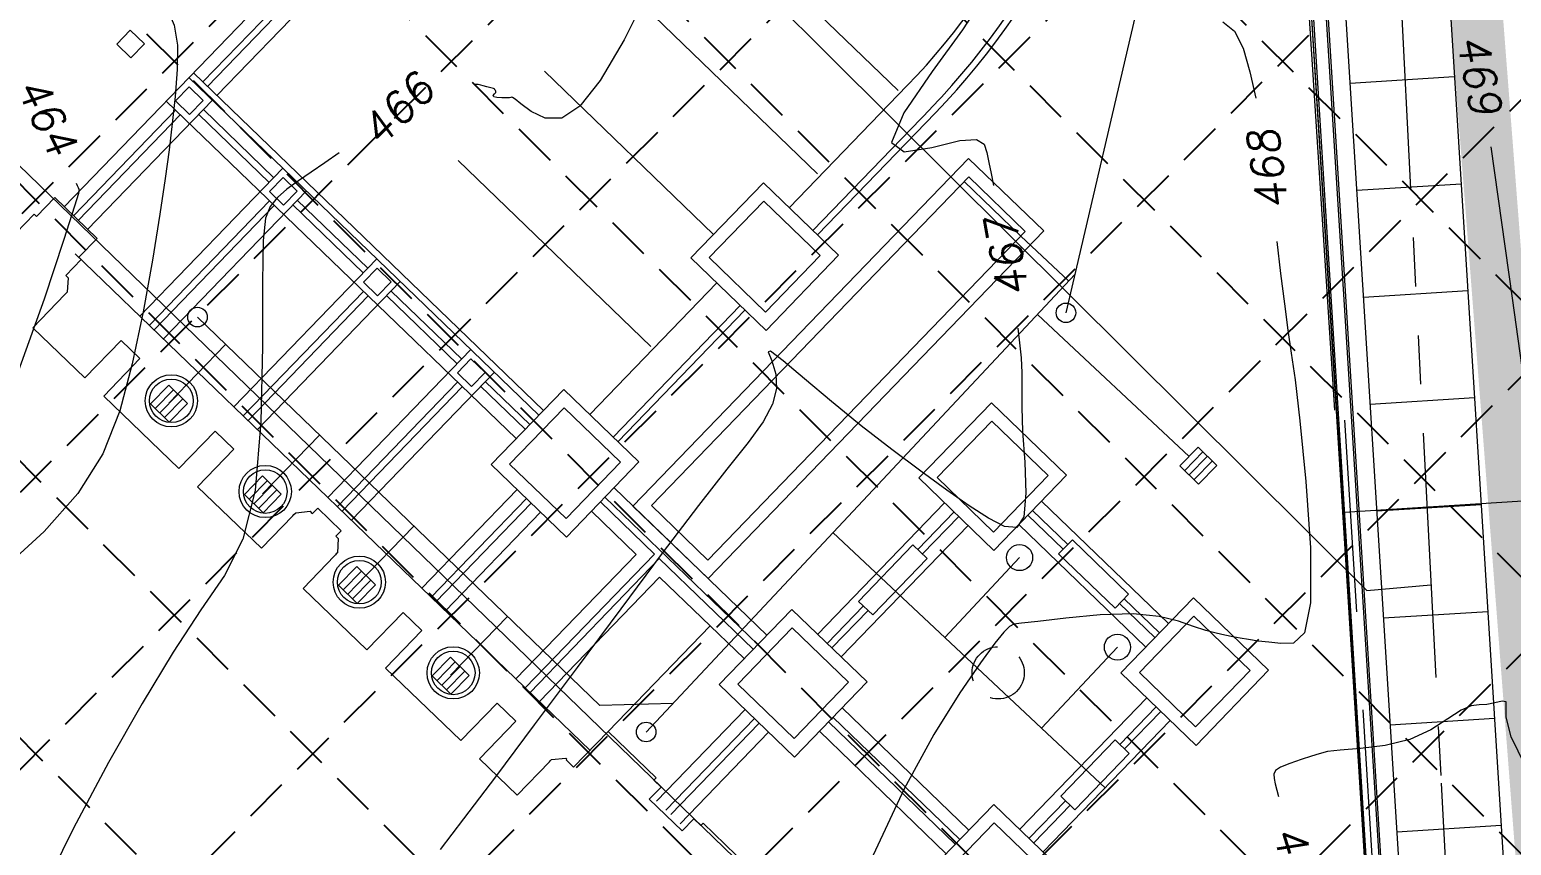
# Model space of a CAD drawing. Header units: inches. Extents: x 4334 to 5439, y 4649 to 5754.
# Drawn here: x 4981.2 to 5094.6, y 5099.3 to 5161.8 of the extents above; entities that cross this region are included whole.
import ezdxf
from ezdxf.enums import TextEntityAlignment as Align

# ---------------------------------------------------------------- set-up
doc = ezdxf.new("R2010")
doc.units = ezdxf.units.IN
doc.header["$LTSCALE"] = 30
doc.header["$MEASUREMENT"] = 0
for name, pattern in [('DASHED', [0.75, 0.5, -0.25]), ('DIVIDE2', [0.625, 0.25, -0.125, 0, -0.125, 0, -0.125]), ('HIDDEN', [0.375, 0.25, -0.125]), ('HIDDEN2', [0.1875, 0.125, -0.0625]), ('PHANTOM2', [1.25, 0.625, -0.125, 0.125, -0.125, 0.125, -0.125])]:
    doc.linetypes.add(name, pattern=pattern)
for name, color, linetype in [('0s-curb', 7, 'Continuous'), ('0s-furniture', 7, 'Continuous'), ('0S-jnts', 7, 'Continuous'), ('0s-paving', 1, 'Continuous'), ('0s-paving detail', 1, 'Continuous'), ('0S-pots', 7, 'Continuous'), ('0S-sculpture', 7, 'HIDDEN2'), ('0S-wall', 1, 'Continuous'), ('0s-wall cap', 1, 'Continuous'), ('BLDG', 10, 'Continuous'), ('BLDG BELOW', 6, 'DASHED'), ('BNDY RWC', 4, 'PHANTOM2'), ('DA LINE', 211, 'DIVIDE2'), ('EC', 15, 'Continuous'), ('GRID', 254, 'HIDDEN'), ('PMAIN_EXST_DEMO', 7, 'Continuous'), ('SILTFENCE', 23, 'HIDDEN'), ('SW_AREA_DRAINS', 7, 'Continuous'), ('SW_PERF_DRAIN', 183, 'Continuous'), ('SW_PIPE_HDPE', 6, 'Continuous'), ('SW_PIPE_HDPE_18', 1, 'Continuous')]:
    doc.layers.add(name, color=color, linetype=linetype)
doc.layers.add('0s-parking stripe', color=12, linetype='Continuous', plot=False)
doc.styles.add('C80', font='SIMPLEX.shx', dxfattribs={"height": 0.04})

msp = doc.modelspace()

# ---------------------------------------------------------------- linework, layer by layer
at = {"layer": '0s-curb', "color": 7, "lineweight": 0}
for p, q in [((5020.17, 5132.22), (4993.37, 5158.08)), ((4993.72, 5158.44), (5020.51, 5132.57)), ((5041.14, 5146.37), (5050.17, 5155.72)), ((5041.5, 5146.02), (5050.53, 5155.37)), ((5027.37, 5125.26), (5053.07, 5151.88)), ((5053.07, 5151.88), (5058.82, 5146.33)), ((5028.78, 5125.29), (5053.09, 5150.47)), ((5053.09, 5150.47), (5057.41, 5146.3)), ((5033.1, 5121.12), (5057.41, 5146.3)), ((5033.12, 5119.71), (5058.82, 5146.33)), ((5024.09, 5106.54), (4984.67, 5144.59)), ((5025.86, 5130.54), (5035.58, 5140.61)), ((5026.22, 5130.19), (5035.94, 5140.26)), ((5033.12, 5119.71), (5027.37, 5125.26)), ((5033.12, 5119.71), (5027.37, 5125.26)), ((5033.1, 5121.12), (5028.78, 5125.29))]:
    msp.add_line(p, q, dxfattribs=at)
for radius, end in [(56.75, 30.9763), (56.25, 30.883)]:
    msp.add_arc((5009.7, 5194.79), radius, 316.0097, end, dxfattribs=at)
at = {"layer": '0s-furniture', "color": 7, "lineweight": 0}
for points in [[(5049.89, 5121.24), (5045.73, 5116.92), (5044.65, 5117.96), (5048.81, 5122.28)], [(5059.96, 5121.59), (5064.28, 5117.43), (5065.32, 5118.51), (5061.01, 5122.67)], [(5060.12, 5103.03), (5064.28, 5107.35), (5065.36, 5106.31), (5061.19, 5101.99)]]:
    msp.add_lwpolyline(points, close=True, dxfattribs=at)
at = {"layer": '0S-jnts', "color": 7, "lineweight": 0}
for p, q in [((5082.27, 5157.65), (5090.25, 5158.15)), ((5082.78, 5149.45), (5090.77, 5149.95)), ((5083.29, 5141.26), (5091.28, 5141.76)), ((5083.81, 5133.07), (5091.79, 5133.57)), ((5084.32, 5124.88), (5092.3, 5125.38)), ((5084.83, 5116.69), (5092.82, 5117.19)), ((5085.34, 5108.5), (5093.33, 5109)), ((5085.86, 5100.31), (5093.84, 5100.81))]:
    msp.add_line(p, q, dxfattribs=at)
at = {"layer": '0s-parking stripe', "color": 7, "lineweight": 0}
for p, q in [((5032.91, 5171.34), (5047.67, 5157.09)), ((5026.75, 5164.95), (5041.51, 5150.71)), ((5020.59, 5158.57), (5033.54, 5146.06)), ((5013.99, 5151.73), (5028.74, 5137.49))]:
    msp.add_line(p, q, dxfattribs=at)
at = {"layer": '0s-paving', "color": 7, "lineweight": 0}
for p, q in [((5081.36, 5172.17), (5086.01, 5097.78)), ((5089.35, 5172.67), (5094, 5098.28)), ((5025.92, 5126.66), (5037.62, 5115.37)), ((5041.51, 5115.43), (5051.23, 5125.51)), ((5068.37, 5116.26), (5058.66, 5125.64)), ((5043.31, 5113.7), (5053.03, 5123.77)), ((5066.63, 5114.46), (5056.92, 5123.84)), ((5056.98, 5100.5), (5066.7, 5110.57)), ((5058.78, 5098.77), (5068.5, 5108.84))]:
    msp.add_line(p, q, dxfattribs=at)
at = {"layer": '0s-paving detail', "color": 7, "lineweight": 0}
for p, q in [((4983.82, 5148.19), (5028.45, 5194.41)), ((4994.44, 5157.74), (5029.86, 5194.44)), ((4994.8, 5157.4), (5030.57, 5194.45)), ((4995.52, 5156.7), (5031.98, 5194.47)), ((5039.34, 5148.1), (5048.37, 5157.46)), ((4985.62, 5146.45), (4995.17, 5156.34)), ((5018.43, 5130.42), (4991.64, 5156.28)), ((4984.54, 5147.49), (4992.36, 5155.59)), ((4984.9, 5147.14), (4992.72, 5155.24)), ((4999.53, 5150.05), (4994.13, 5155.26)), ((4999.87, 5150.41), (4994.48, 5155.62)), ((4989.63, 5139.8), (5000.57, 5151.13)), ((4991.43, 5138.07), (5002.37, 5149.4)), ((4990.35, 5139.11), (4999.55, 5148.64)), ((4990.71, 5138.76), (4999.91, 5148.29)), ((5006.72, 5143.11), (5001.33, 5148.32)), ((5007.07, 5143.47), (5001.67, 5148.68)), ((4996.82, 5132.86), (5007.76, 5144.19)), ((4998.62, 5131.12), (5009.56, 5142.45)), ((5024.06, 5132.28), (5033.79, 5142.35)), ((4997.54, 5132.16), (5006.75, 5141.7)), ((4997.9, 5131.82), (5007.11, 5141.35)), ((5013.92, 5136.16), (5008.52, 5141.37)), ((5014.26, 5136.52), (5008.87, 5141.73)), ((5004.02, 5125.91), (5014.96, 5137.24)), ((5005.82, 5124.18), (5016.76, 5135.51)), ((5004.74, 5125.22), (5013.94, 5134.75)), ((5005.1, 5124.87), (5014.3, 5134.4)), ((5019.12, 5131.14), (5015.71, 5134.43)), ((5019.47, 5131.5), (5016.06, 5134.79)), ((5011.21, 5118.97), (5018.51, 5126.52)), ((5011.93, 5118.27), (5019.23, 5125.83)), ((5012.29, 5117.92), (5019.59, 5125.48)), ((5029.02, 5121.58), (5024.88, 5125.58)), ((5036.93, 5114.65), (5025.23, 5125.94)), ((5013.01, 5117.23), (5020.3, 5124.78)), ((5027.61, 5121.55), (5024.19, 5124.86)), ((5049.17, 5121.93), (5051.95, 5124.81)), ((5049.53, 5121.59), (5052.31, 5124.46)), ((5060.31, 5121.95), (5057.61, 5124.56)), ((5060.66, 5122.31), (5057.96, 5124.92)), ((5018.41, 5112.02), (5027.61, 5121.55)), ((5019.13, 5111.33), (5029.02, 5121.58)), ((5019.49, 5110.98), (5029.38, 5121.23)), ((5036.58, 5114.29), (5029.38, 5121.23)), ((5020.21, 5110.28), (5029.41, 5119.82)), ((5035.88, 5113.57), (5029.41, 5119.82)), ((5042.23, 5114.74), (5045.01, 5117.62)), ((5042.59, 5114.39), (5045.37, 5117.27)), ((5067.33, 5115.18), (5064.63, 5117.79)), ((5067.67, 5115.54), (5064.98, 5118.15)), ((5033.28, 5116.08), (5025.46, 5107.99)), ((5029.18, 5102.66), (5035.95, 5109.68)), ((5043.38, 5109.81), (5053.09, 5100.43)), ((5064.64, 5107), (5067.42, 5109.88)), ((5065, 5106.65), (5067.78, 5109.53)), ((5029.9, 5101.97), (5036.67, 5108.98)), ((5030.26, 5101.62), (5037.03, 5108.64)), ((5052.05, 5099.35), (5042.33, 5108.73)), ((5052.39, 5099.71), (5042.68, 5109.09)), ((5030.98, 5100.93), (5037.75, 5107.94)), ((5051.35, 5098.63), (5041.64, 5108.01)), ((5057.7, 5099.81), (5060.48, 5102.68)), ((5058.06, 5099.46), (5060.83, 5102.34))]:
    msp.add_line(p, q, dxfattribs=at)
msp.add_arc((5009.7, 5194.79), 53.75, 316.0097, 27.4689, dxfattribs=at)
at = {"layer": '0S-pots', "color": 7, "lineweight": 0}
for centre, radius in [((4992.03, 5133.32), 2), ((4992.03, 5133.32), 1.67), ((4999.22, 5126.37), 2), ((4999.22, 5126.37), 1.67), ((5006.42, 5119.43), 2), ((5006.42, 5119.43), 1.67), ((5013.61, 5112.48), 2), ((5013.61, 5112.48), 1.67)]:
    msp.add_circle(centre, radius, dxfattribs=at)
at = {"layer": '0S-sculpture', "color": 7, "lineweight": 0}
msp.add_circle((5055.33, 5112.48), 2, dxfattribs=at)
at = {"layer": '0S-wall', "color": 7, "lineweight": 0}
for p, q in [((5078.87, 5172.02), (5084.79, 5077.27)), ((5079.86, 5172.08), (5085.82, 5076.89))]:
    msp.add_line(p, q, dxfattribs=at)
for points in [[(4987.85, 5160.63), (4988.89, 5161.71), (4989.97, 5160.67), (4988.93, 5159.59)], [(4993.42, 5155.25), (4994.47, 5156.33), (4993.39, 5157.37), (4992.34, 5156.29)], [(5000.62, 5148.31), (5001.66, 5149.39), (5000.58, 5150.43), (4999.54, 5149.35)], [(5037.36, 5150.02), (5043.11, 5144.47), (5037.56, 5138.71), (5031.8, 5144.27)], [(5041.7, 5144.44), (5037.38, 5148.61), (5033.21, 5144.29), (5037.53, 5140.12)], [(5007.81, 5141.36), (5008.86, 5142.44), (5007.78, 5143.48), (5006.73, 5142.4)], [(5015.01, 5134.42), (5016.05, 5135.49), (5014.97, 5136.54), (5013.93, 5135.46)], [(5022.08, 5134.19), (5027.83, 5128.64), (5022.28, 5122.88), (5016.52, 5128.44)], [(5060.57, 5127.62), (5054.81, 5133.17), (5049.25, 5127.42), (5055.01, 5121.86)], [(5026.42, 5128.61), (5022.1, 5132.78), (5017.93, 5128.46), (5022.25, 5124.3)], [(5054.84, 5131.76), (5059.15, 5127.59), (5054.98, 5123.27), (5050.67, 5127.44)], [(5045.29, 5111.79), (5039.53, 5117.34), (5033.97, 5111.59), (5039.73, 5106.03)], [(5076.03, 5112.68), (5070.28, 5118.24), (5064.72, 5112.48), (5070.48, 5106.93)], [(5070.3, 5116.83), (5074.62, 5112.66), (5070.45, 5108.34), (5066.14, 5112.51)], [(5039.56, 5115.93), (5043.87, 5111.76), (5039.71, 5107.45), (5035.39, 5111.61)], [(5060.75, 5096.86), (5055, 5102.41), (5049.44, 5096.66), (5055.2, 5091.1)], [(5055.02, 5101), (5059.34, 5096.83), (5055.17, 5092.51), (5050.86, 5096.68)]]:
    msp.add_lwpolyline(points, close=True, dxfattribs=at)
at = {"layer": '0s-wall cap', "color": 7, "lineweight": 0}
for p, q in [((5078.74, 5172.01), (5084.66, 5077.32)), ((5079.99, 5172.09), (5085.94, 5076.84))]:
    msp.add_line(p, q, dxfattribs=at)
at = {"layer": 'BLDG', "color": 7, "lineweight": 0}
for p, q in [((4981.71, 5147.44), (4983.1, 5148.88)), ((4983.1, 5148.88), (4986.34, 5145.76)), ((4979.45, 5145.46), (4981.54, 5147.62)), ((4981.54, 5147.62), (4981.54, 5147.62)), ((4981.54, 5147.62), (4981.71, 5147.44)), ((4986.34, 5145.76), (4984.95, 5144.32)), ((4985.13, 5144.14), (4983.95, 5142.91)), ((4984.95, 5144.32), (4985.13, 5144.14)), ((4983.95, 5142.91), (4984.04, 5142.83)), ((4984.04, 5142.83), (4984.04, 5142.83)), ((4984.04, 5142.83), (4984.13, 5142.74)), ((4984.13, 5142.74), (4984.06, 5141.65)), ((4983.88, 5141.47), (4981.42, 5138.92)), ((4983.97, 5141.56), (4983.88, 5141.47)), ((4983.88, 5141.47), (4983.88, 5141.47)), ((4984.06, 5141.65), (4983.97, 5141.56)), ((4983.97, 5141.56), (4983.97, 5141.56)), ((4981.42, 5138.92), (4985.41, 5135.08)), ((4985.41, 5135.08), (4981.42, 5138.92)), ((4985.41, 5135.08), (4988.19, 5137.95)), ((4988.19, 5137.95), (4989.63, 5136.56)), ((4989.63, 5136.56), (4986.85, 5133.68)), ((4985.41, 5135.08), (4985.41, 5135.08)), ((4986.85, 5133.68), (4992.61, 5128.13)), ((4992.61, 5128.13), (4986.85, 5133.68)), ((4992.61, 5128.13), (4995.38, 5131)), ((4995.38, 5131), (4996.82, 5129.62)), ((4996.82, 5129.62), (4994.04, 5126.74)), ((4994.04, 5126.74), (4998.93, 5122.02)), ((4998.93, 5122.02), (4994.04, 5126.74)), ((4998.93, 5122.02), (5001.33, 5124.51)), ((5001.33, 5124.51), (5001.42, 5124.6)), ((5001.33, 5124.51), (5001.33, 5124.51)), ((5001.42, 5124.6), (5001.56, 5124.75)), ((5001.42, 5124.6), (5001.42, 5124.6)), ((5001.56, 5124.75), (5002.65, 5124.86)), ((5002.65, 5124.86), (5002.74, 5124.77)), ((5002.74, 5124.77), (5002.74, 5124.77)), ((5002.74, 5124.77), (5002.83, 5124.68)), ((5002.83, 5124.68), (5003.24, 5125.1)), ((5003.24, 5125.1), (5005.04, 5123.37)), ((5005.04, 5123.37), (5004.63, 5122.95)), ((5004.63, 5122.95), (5004.72, 5122.86)), ((5004.72, 5122.86), (5004.72, 5122.86)), ((5004.72, 5122.86), (5004.81, 5122.77)), ((5004.81, 5122.77), (5004.74, 5121.68)), ((5004.51, 5121.44), (5002.11, 5118.95)), ((5004.6, 5121.53), (5004.51, 5121.44)), ((5004.66, 5121.59), (5004.6, 5121.53)), ((5004.74, 5121.68), (5004.66, 5121.59)), ((5004.66, 5121.59), (5004.66, 5121.59)), ((5002.11, 5118.95), (5006.99, 5114.24)), ((5006.99, 5114.24), (5002.11, 5118.95)), ((5006.99, 5114.24), (5009.77, 5117.11)), ((5009.77, 5117.11), (5011.21, 5115.72)), ((5011.21, 5115.72), (5008.43, 5112.85)), ((5008.43, 5112.85), (5014.19, 5107.29)), ((5014.19, 5107.29), (5008.43, 5112.85)), ((5014.19, 5107.29), (5016.97, 5110.17)), ((5016.97, 5110.17), (5018.41, 5108.78)), ((5018.41, 5108.78), (5015.63, 5105.9)), ((5022.83, 5105.26), (5025.46, 5107.99)), ((5025.46, 5107.99), (5029.15, 5104.43)), ((5015.63, 5105.9), (5018.51, 5103.12)), ((5015.63, 5105.9), (5018.51, 5103.12)), ((5021.14, 5105.85), (5022.23, 5105.96)), ((5022.23, 5105.96), (5022.32, 5105.87)), ((5018.51, 5103.12), (5020.97, 5105.67)), ((5020.97, 5105.67), (5021.05, 5105.76)), ((5020.97, 5105.67), (5020.97, 5105.67)), ((5021.05, 5105.76), (5021.14, 5105.85)), ((5021.05, 5105.76), (5021.05, 5105.76)), ((5022.32, 5105.87), (5022.26, 5105.81)), ((5022.26, 5105.81), (5022.83, 5105.26)), ((5029.52, 5103.73), (5028.62, 5102.8)), ((5029.15, 5104.43), (5028.98, 5104.25)), ((5028.98, 5104.25), (5029.52, 5103.73)), ((5028.62, 5102.8), (5031.14, 5100.37)), ((5031.14, 5100.37), (5032.03, 5101.3)), ((5032.03, 5101.3), (5032.57, 5100.78)), ((5032.57, 5100.78), (5032.75, 5100.96)), ((5032.75, 5100.96), (5035.27, 5098.53))]:
    msp.add_line(p, q, dxfattribs=at)
at = {"layer": 'BLDG BELOW', "lineweight": 0}
msp.add_line((5084.2, 5094.69), (5081.88, 5131.83), dxfattribs=at)
at = {"layer": 'BNDY RWC', "color": 7, "lineweight": 0}
for p, q in [((5085.94, 5168.29), (5089.24, 5104.04)), ((5089.24, 5104.04), (5096.18, 4977.68))]:
    msp.add_line(p, q, dxfattribs=at)
at = {"layer": 'DA LINE', "color": 7, "linetype": 'Continuous', "lineweight": 0}
for p, q in [((4890.02, 5238.74), (5051.55, 5082.46)), ((5084.79, 5077.27), (5077.05, 5198.85)), ((5081.82, 5124.78), (5123.46, 5127.48))]:
    msp.add_line(p, q, dxfattribs=at)
at = {"layer": 'EC', "color": 43, "lineweight": 0, "flags": 128}
for points in [[(4983.88, 5173.92), (4986.38, 5170.78), (4988.65, 5167.87), (4990.46, 5165.43), (4991.62, 5163.6), (4992.25, 5162.1), (4992.49, 5160.56), (4992.48, 5158.7), (4992.33, 5156.64), (4992.1, 5154.55), (4991.86, 5152.54), (4991.56, 5150.35), (4991.15, 5147.61), (4990.58, 5144.1), (4989.87, 5140.13), (4989.04, 5136.16), (4988.08, 5132.55), (4986.78, 5129.27), (4984.88, 5126.21), (4982.29, 5123.31), (4979.53, 5120.78)], [(5028.77, 5165.14), (5026.7, 5160.96), (5024.87, 5157.86), (5023.3, 5155.9), (5021.92, 5154.98), (5020.65, 5154.96), (5019.58, 5155.47), (5018.79, 5156.07), (5018.35, 5156.42), (5018.16, 5156.56), (5018.09, 5156.57), (5018.03, 5156.55), (5017.91, 5156.53), (5017.69, 5156.52), (5017.34, 5156.52), (5016.96, 5156.55), (5016.71, 5156.61), (5016.67, 5156.71), (5016.77, 5156.82), (5016.87, 5156.93), (5016.88, 5157.03), (5016.84, 5157.1), (5016.8, 5157.15), (5016.8, 5157.18), (5016.79, 5157.2), (5016.7, 5157.24), (5016.48, 5157.3), (5016.19, 5157.38), (5015.91, 5157.45), (5015.73, 5157.5), (5015.61, 5157.53), (5015.53, 5157.54), (5015.45, 5157.55), (5015.37, 5157.56), (5015.29, 5157.56)], [(5054.18, 5164.19), (5052.59, 5161.74), (5050.28, 5158.55), (5048.12, 5155.37), (5047.17, 5153.1), (5048.14, 5152.39), (5050.25, 5152.72), (5052.39, 5153.25), (5053.68, 5153.34), (5054.25, 5152.99), (5054.46, 5152.35), (5054.62, 5151.58), (5054.79, 5150.72), (5054.97, 5149.82)], [(5072.52, 5162.35), (5073.42, 5161.64), (5074.09, 5160.32), (5074.61, 5158.53), (5075.05, 5156.51)], [(5093.05, 5152.78), (5094.67, 5141.18), (5096.13, 5130.75), (5097.26, 5122.65), (5097.97, 5117.69), (5098.44, 5115.2), (5098.93, 5114.16), (5099.62, 5113.61), (5100.45, 5112.82), (5101.32, 5111.13), (5102.44, 5108.16), (5105.36, 5104.7), (5111.63, 5101.97)], [(5004.87, 5152.31), (5003.79, 5151.56), (5002.74, 5150.84), (5001.76, 5150.16), (5000.88, 5149.52), (5000.15, 5148.9), (4999.59, 5148.21), (4999.24, 5147.3), (4999.06, 5145.6), (4999.01, 5142.44), (4999.01, 5137.47), (4998.89, 5131.7), (4998.45, 5126.46), (4997.51, 5122.71), (4996.1, 5119.95), (4994.3, 5117.3), (4992.18, 5114.06), (4989.8, 5110.14), (4987.21, 5105.61), (4984.53, 5100.59), (4982.01, 5095.46)], [(4984.75, 5150), (4984.83, 5149.82), (4984.89, 5149.66), (4984.94, 5149.54), (4984.96, 5149.46), (4984.97, 5149.43), (4984.97, 5149.42), (4984.97, 5149.4), (4984.97, 5149.38), (4984.96, 5149.35), (4984.91, 5149.19), (4984.61, 5148.22), (4983.8, 5145.67), (4982.3, 5141.11), (4980.3, 5135.56)], [(5076.66, 5145.53), (5076.95, 5143.06), (5077.24, 5140.74), (5077.51, 5138.72), (5077.77, 5136.98), (5078.06, 5134.92), (5078.43, 5131.78), (5078.88, 5127.15), (5079.24, 5122.05), (5079.25, 5117.84), (5078.78, 5115.54), (5077.95, 5114.76), (5076.98, 5114.73), (5076.06, 5114.82), (5075.23, 5114.92), (5074.5, 5115.03), (5073.87, 5115.13), (5073.29, 5115.25), (5072.69, 5115.37), (5072.01, 5115.52), (5071.22, 5115.73), (5070.28, 5116.03), (5069.14, 5116.43), (5067.66, 5116.81), (5065.67, 5117.01), (5063.14, 5116.93), (5060.52, 5116.67), (5058.37, 5116.42), (5057.12, 5116.3), (5056.53, 5116.2), (5056.19, 5116.02), (5055.77, 5115.6), (5055.08, 5114.75), (5053.98, 5113.26), (5052.39, 5110.96), (5050.4, 5107.76), (5048.14, 5103.59), (5045.76, 5098.53)], [(5056.83, 5138.89), (5056.97, 5137.76), (5057.08, 5136.62), (5057.14, 5135.47), (5057.14, 5134.27), (5057.14, 5132.84), (5057.2, 5130.98), (5057.36, 5128.63), (5057.46, 5126.24), (5057.3, 5124.42), (5056.75, 5123.62), (5055.82, 5123.69), (5054.59, 5124.33), (5053.12, 5125.27), (5051.4, 5126.47), (5049.42, 5127.92), (5047.19, 5129.6), (5044.85, 5131.41), (5042.56, 5133.26), (5040.5, 5135), (5038.88, 5136.38), (5037.91, 5137.13), (5037.72, 5137.07), (5037.99, 5136.38), (5038.32, 5135.37), (5038.37, 5134.26), (5038.05, 5133.05), (5037.34, 5131.71), (5036.2, 5130.12), (5034.57, 5128.08), (5032.38, 5125.31), (5029.61, 5121.66), (5026.43, 5117.39), (5023.09, 5112.89), (5019.82, 5108.5), (5016.85, 5104.53), (5014.4, 5101.29), (5012.62, 5098.94)], [(5095.67, 5105.39), (5094.61, 5107.59), (5094.22, 5109.09), (5094.22, 5109.92), (5094.22, 5110.27), (5093.91, 5110.31), (5093.36, 5110.19), (5092.74, 5110.07), (5092.15, 5110.03), (5091.53, 5109.95), (5090.77, 5109.63), (5089.76, 5108.96), (5088.46, 5108.12), (5086.85, 5107.38), (5084.96, 5106.92), (5083.07, 5106.69), (5081.52, 5106.57), (5080.54, 5106.45), (5079.91, 5106.29), (5079.32, 5106.09), (5078.52, 5105.84), (5077.66, 5105.55), (5076.95, 5105.26), (5076.56, 5104.99), (5076.43, 5104.71), (5076.46, 5104.38), (5076.54, 5103.97), (5076.66, 5103.5), (5076.79, 5103)]]:
    msp.add_lwpolyline(points, dxfattribs=at)
at = {"layer": 'GRID', "color": 253, "linetype": 'HIDDEN', "ltscale": 0.45}
for p, q in [((4631.63, 5604.79), (5289.24, 4947.18)), ((4621.02, 5594.19), (5278.63, 4936.58)), ((4610.42, 5583.58), (5268.02, 4925.97)), ((4599.81, 5572.97), (5257.42, 4915.36)), ((4589.2, 5562.37), (5246.81, 4904.76)), ((4578.6, 5551.76), (5236.21, 4894.15)), ((4567.99, 5541.15), (5225.6, 4883.54)), ((4557.38, 5530.55), (5214.99, 4872.94)), ((5161.96, 5329.02), (4790.68, 4957.74)), ((5172.57, 5318.41), (4801.29, 4947.14)), ((5183.17, 5307.81), (4811.89, 4936.53)), ((5193.78, 5297.2), (4822.5, 4925.92)), ((5204.39, 5286.59), (4833.11, 4915.32)), ((5214.99, 5275.99), (4843.71, 4904.71)), ((5225.6, 5265.38), (4854.32, 4894.1)), ((5236.21, 5254.77), (4864.93, 4883.5))]:
    msp.add_line(p, q, dxfattribs=at)
at = {"layer": 'PMAIN_EXST_DEMO', "color": 7, "lineweight": 0}
for p, q in [((4744.58, 5456.13), (5083.56, 5118.78)), ((5083.56, 5118.78), (5088.46, 5119.23))]:
    msp.add_line(p, q, dxfattribs=at)
at = {"layer": 'SILTFENCE', "color": 200, "linetype": 'Continuous', "const_width": 4}
msp.add_lwpolyline([(5084.71, 5256.74), (5105.72, 4984.79), (5104.35, 4979.91), (5102.26, 4976), (5100.1, 4973.03), (5097.78, 4970.64), (5095.25, 4968.31), (5091.39, 4967.13), (5005.71, 4954.08, -0.225991), (4916.54, 4982.09), (4587.06, 5304.64), (4596.78, 5314.5), (4567.65, 5342.16), (4596.93, 5390.66), (4667.82, 5415.99), (4711.36, 5459.98), (4730.39, 5442.52)], format="xyb", dxfattribs=at)
at = {"layer": 'SW_AREA_DRAINS', "color": 5, "lineweight": 0}
for p, q in [((4992.19, 5134.16), (4990.79, 5132.73)), ((4992.19, 5134.16), (4990.79, 5132.73)), ((4992.54, 5133.82), (4991.14, 5132.39)), ((4992.54, 5133.82), (4991.14, 5132.39)), ((4992.91, 5133.46), (4991.51, 5132.03)), ((4992.91, 5133.46), (4991.51, 5132.03)), ((5071.01, 5129.41), (5069.61, 5127.98)), ((5071.01, 5129.41), (5069.61, 5127.98)), ((5071.36, 5129.07), (5069.96, 5127.64)), ((5071.36, 5129.07), (5069.96, 5127.64)), ((5071.73, 5128.71), (5070.33, 5127.28)), ((5071.73, 5128.71), (5070.33, 5127.28)), ((4999.39, 5127.22), (4997.99, 5125.79)), ((4999.39, 5127.22), (4997.99, 5125.79)), ((4999.74, 5126.87), (4998.34, 5125.44)), ((4999.74, 5126.87), (4998.34, 5125.44)), ((5000.11, 5126.51), (4998.71, 5125.08)), ((5000.11, 5126.51), (4998.71, 5125.08)), ((5006.58, 5120.27), (5005.18, 5118.84)), ((5006.58, 5120.27), (5005.18, 5118.84)), ((5006.93, 5119.93), (5005.53, 5118.5)), ((5006.93, 5119.93), (5005.53, 5118.5)), ((5007.3, 5119.57), (5005.9, 5118.14)), ((5007.3, 5119.57), (5005.9, 5118.14)), ((5013.77, 5113.33), (5012.38, 5111.9)), ((5013.77, 5113.33), (5012.38, 5111.9)), ((5014.13, 5112.98), (5012.73, 5111.55)), ((5014.13, 5112.98), (5012.73, 5111.55)), ((5014.5, 5112.62), (5013.1, 5111.19)), ((5014.5, 5112.62), (5013.1, 5111.19))]:
    msp.add_line(p, q, dxfattribs=at)
for points in [[(4991.83, 5134.52), (4990.43, 5133.09), (4991.86, 5131.69), (4993.26, 5133.12)], [(4991.83, 5134.52), (4990.43, 5133.09), (4991.86, 5131.69), (4993.26, 5133.12)], [(5070.65, 5129.77), (5069.25, 5128.34), (5070.67, 5126.94), (5072.07, 5128.37)], [(5070.65, 5129.77), (5069.25, 5128.34), (5070.67, 5126.94), (5072.07, 5128.37)], [(4999.02, 5127.57), (4997.62, 5126.14), (4999.05, 5124.74), (5000.45, 5126.17)], [(4999.02, 5127.57), (4997.62, 5126.14), (4999.05, 5124.74), (5000.45, 5126.17)], [(5006.22, 5120.63), (5004.82, 5119.2), (5006.25, 5117.8), (5007.65, 5119.23)], [(5006.22, 5120.63), (5004.82, 5119.2), (5006.25, 5117.8), (5007.65, 5119.23)], [(5013.41, 5113.68), (5012.01, 5112.25), (5013.44, 5110.85), (5014.84, 5112.28)], [(5013.41, 5113.68), (5012.01, 5112.25), (5013.44, 5110.85), (5014.84, 5112.28)]]:
    msp.add_lwpolyline(points, close=True, dxfattribs=at)
for centre in [(5056.97, 5121.31), (5056.97, 5121.31), (5064.46, 5114.45), (5064.46, 5114.45)]:
    msp.add_circle(centre, 1, dxfattribs=at)
at = {"layer": 'SW_PERF_DRAIN', "color": 5, "lineweight": 0, "ltscale": 0.5}
for p, q in [((5076.8, 5198.84), (5081.08, 5132.6)), ((5076.8, 5198.84), (5081.08, 5132.6)), ((5052.74, 5150.11), (5057.06, 5145.94)), ((5052.74, 5150.11), (5057.06, 5145.94))]:
    msp.add_line(p, q, dxfattribs=at)
at = {"layer": 'SW_PIPE_HDPE', "color": 5, "lineweight": 0}
for p, q in [((5074.35, 5199.35), (5060.52, 5140.06)), ((5074.35, 5199.35), (5060.52, 5140.06)), ((5057.06, 5145.94), (5060.74, 5142.49)), ((5057.06, 5145.94), (5060.74, 5142.49)), ((5028.38, 5107.95), (5061.2, 5142.99)), ((5028.38, 5107.95), (5061.2, 5142.99)), ((5069.95, 5129.05), (5058.34, 5139.93)), ((5069.95, 5129.05), (5058.34, 5139.93)), ((5024.83, 5109.99), (4994.03, 5139.73)), ((5024.83, 5109.99), (4994.03, 5139.73)), ((4991.83, 5133.13), (4996.18, 5137.64)), ((4991.83, 5133.13), (4996.18, 5137.64)), ((4999.02, 5126.19), (5003.38, 5130.7)), ((4999.02, 5126.19), (5003.38, 5130.7)), ((5006.24, 5119.22), (5010.6, 5123.73)), ((5006.24, 5119.22), (5010.6, 5123.73)), ((5063.56, 5103.66), (5042.68, 5123.22)), ((5063.56, 5103.66), (5042.68, 5123.22)), ((5056.97, 5121.31), (5051.25, 5115.2)), ((5056.97, 5121.31), (5051.25, 5115.2)), ((5013.41, 5112.3), (5017.77, 5116.81)), ((5013.41, 5112.3), (5017.77, 5116.81)), ((5064.46, 5114.45), (5058.65, 5108.25)), ((5064.46, 5114.45), (5058.65, 5108.25)), ((5030.43, 5110.14), (5024.83, 5109.99)), ((5030.43, 5110.14), (5024.83, 5109.99))]:
    msp.add_line(p, q, dxfattribs=at)
at = {"layer": 'SW_PIPE_HDPE_18', "color": 5, "lineweight": 0}
for centre in [(4994.03, 5139.73), (4994.03, 5139.73), (5060.52, 5140.06), (5060.52, 5140.06), (5028.38, 5107.95), (5028.38, 5107.95)]:
    msp.add_circle(centre, 0.75, dxfattribs=at)

# ---------------------------------------------------------------- texts
at = {"layer": 'EC', "color": 43, "lineweight": 0, "style": 'C80', "oblique": 8}
for s, rotation, p in [('469', 280.8184, (5092.19, 5158.26)), ('466', 44.7723, (5009.37, 5155.66)), ('464', 296.3006, (4982.53, 5155.09)), ('468', 97.9419, (5075.96, 5151.04)), ('467', 99.9312, (5055.99, 5144.37)), ('469', 286.5345, (5078.35, 5097.68))]:
    msp.add_text(s, height=2.4, rotation=rotation, dxfattribs=at).set_placement(p, align=Align.MIDDLE_CENTER)

doc.saveas('drawing.dxf')
